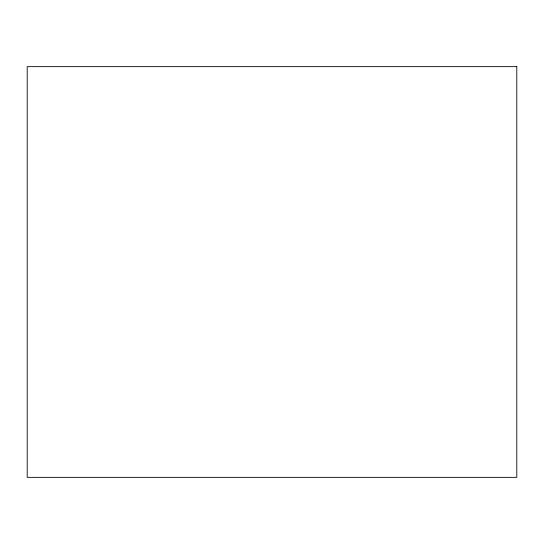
<?xml version="1.0" encoding="UTF-8"?>
<svg xmlns="http://www.w3.org/2000/svg" width="544" height="544" viewBox="0 0 544 544"><rect width="100%" height="100%" fill="white"/><g stroke="black" fill="none" stroke-linecap="round" stroke-linejoin="round"><path stroke-width="0.82" d="M516.8 66.64L27.2 66.64L27.2 477.36L516.8 477.36L516.8 66.64"/></g></svg>
